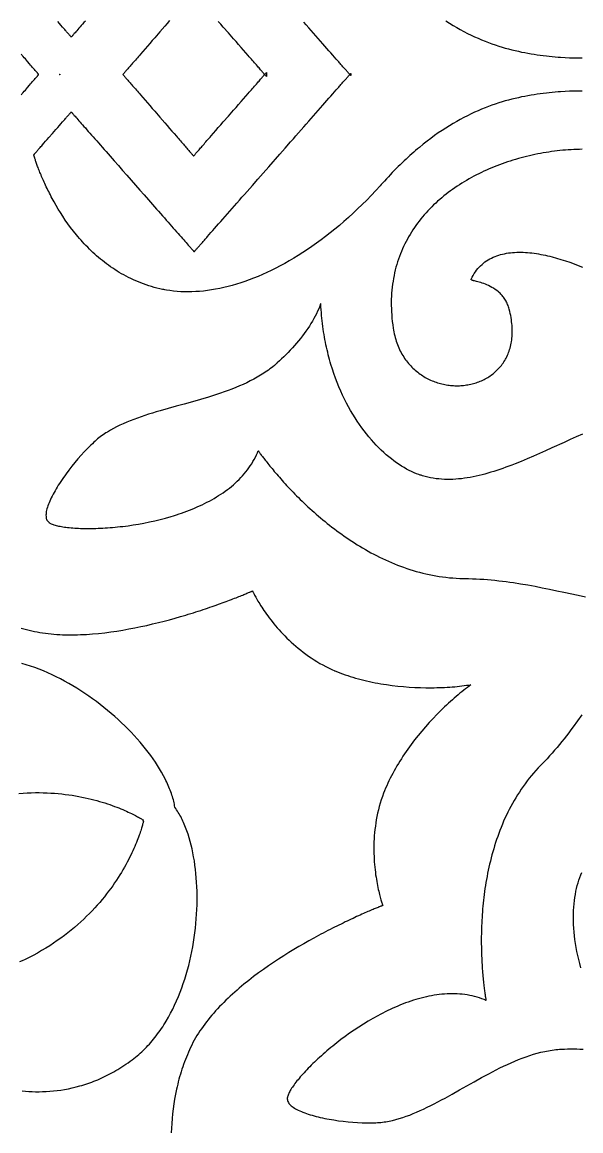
# Model space of a CAD drawing. Extents: x -555 to 555, y -555 to 555.
# Drawn here: x -362.2 to -257, y -199.1 to 9.9 of the extents above; entities that cross this region are included whole.
import ezdxf

# ---------------------------------------------------------------- set-up
doc = ezdxf.new("R2010")
doc.units = 0
doc.layers.add('PLAN_1', color=18, linetype='CONTINUOUS')

msp = doc.modelspace()

# ---------------------------------------------------------------- linework, layer by layer
at = {"layer": 'PLAN_1'}
for points in [[(-256.73, -3.12), (-257.51, -3.12), (-258.31, -3.13), (-259.11, -3.15), (-259.93, -3.19), (-260.77, -3.25), (-260.87, -3.25), (-260.92, -3.26), (-260.99, -3.26), (-261.26, -3.29), (-261.8, -3.33), (-262.36, -3.39), (-262.91, -3.44), (-263.47, -3.5), (-264.04, -3.57), (-264.61, -3.65), (-265.18, -3.73), (-265.76, -3.81), (-266.35, -3.91), (-266.94, -4.01), (-267.53, -4.12), (-268.13, -4.24), (-268.74, -4.37), (-269.34, -4.51), (-269.96, -4.66), (-270.57, -4.82), (-271.2, -4.99), (-271.82, -5.17), (-272.45, -5.37), (-273.09, -5.58), (-273.73, -5.8), (-274.37, -6.03), (-275.02, -6.28), (-275.67, -6.54), (-276.33, -6.82), (-276.99, -7.12), (-277.66, -7.43), (-278.33, -7.76), (-279, -8.1), (-279.68, -8.46), (-280.36, -8.84), (-281.04, -9.24), (-281.73, -9.65), (-282.42, -10.09), (-283.12, -10.55), (-283.82, -11.02), (-284.52, -11.52), (-285.23, -12.04), (-285.94, -12.58), (-286.66, -13.14), (-287.37, -13.73), (-287.73, -14.03), (-288.1, -14.33), (-288.46, -14.65), (-288.82, -14.97), (-289.18, -15.29), (-289.55, -15.62), (-289.91, -15.96), (-290.28, -16.3), (-290.65, -16.65), (-291.02, -17.01), (-291.38, -17.37), (-291.75, -17.74), (-292.12, -18.12), (-292.5, -18.5), (-292.87, -18.89), (-293.24, -19.28), (-293.61, -19.68), (-293.99, -20.09), (-294.36, -20.51), (-294.46, -20.62), (-294.57, -20.73), (-294.78, -20.97), (-295.62, -21.89), (-296.47, -22.79), (-297.32, -23.66), (-298.17, -24.51), (-299.03, -25.35), (-299.88, -26.15), (-300.74, -26.94), (-301.6, -27.7), (-302.46, -28.44), (-303.32, -29.16), (-304.18, -29.86), (-305.05, -30.53), (-305.91, -31.19), (-306.77, -31.82), (-307.63, -32.43), (-308.49, -33.01), (-309.35, -33.58), (-310.2, -34.12), (-311.06, -34.64), (-311.91, -35.15), (-312.76, -35.63), (-313.61, -36.09), (-314.45, -36.52), (-315.29, -36.94), (-316.13, -37.33), (-316.96, -37.71), (-317.79, -38.06), (-318.62, -38.4), (-319.44, -38.71), (-320.25, -39), (-321.06, -39.27), (-321.87, -39.52), (-322.66, -39.75), (-323.45, -39.96), (-324.24, -40.15), (-325.02, -40.32), (-325.79, -40.47), (-326.55, -40.6), (-327.31, -40.72), (-328.06, -40.81), (-328.8, -40.88), (-329.53, -40.93), (-330.25, -40.96), (-330.96, -40.97), (-331.67, -40.96), (-332.36, -40.94), (-333.05, -40.89), (-333.72, -40.83), (-334.39, -40.74), (-335.04, -40.64), (-335.36, -40.58), (-335.52, -40.55), (-335.54, -40.55), (-335.57, -40.54), (-335.63, -40.53), (-335.77, -40.5), (-336.3, -40.38), (-336.83, -40.26), (-337.35, -40.12), (-337.87, -39.97), (-338.38, -39.82), (-338.88, -39.65), (-339.37, -39.48), (-339.86, -39.29), (-340.34, -39.1), (-340.81, -38.9), (-341.28, -38.7), (-341.74, -38.48), (-342.19, -38.26), (-342.63, -38.03), (-343.07, -37.79), (-343.51, -37.55), (-343.93, -37.3), (-344.35, -37.04), (-344.77, -36.78), (-345.17, -36.51), (-345.57, -36.23), (-345.97, -35.95), (-346.36, -35.66), (-346.74, -35.37), (-347.11, -35.08), (-347.48, -34.78), (-347.84, -34.47), (-348.2, -34.16), (-348.55, -33.85), (-348.9, -33.53), (-349.23, -33.21), (-349.57, -32.89), (-349.89, -32.56), (-350.21, -32.23), (-350.53, -31.9), (-350.84, -31.56), (-351.14, -31.22), (-351.44, -30.88), (-351.73, -30.54), (-352.01, -30.2), (-352.57, -29.51), (-353.1, -28.82), (-353.61, -28.12), (-354.1, -27.43), (-354.56, -26.73), (-355.01, -26.04), (-355.43, -25.36), (-355.83, -24.68), (-356.21, -24.01), (-356.58, -23.36), (-356.75, -23.03), (-356.92, -22.71), (-357.08, -22.39), (-357.24, -22.08), (-357.4, -21.77), (-357.55, -21.46), (-357.69, -21.16), (-357.83, -20.87), (-357.97, -20.57), (-358.1, -20.29), (-358.22, -20.01), (-358.34, -19.73), (-358.46, -19.46), (-358.57, -19.2), (-358.68, -18.94), (-358.79, -18.69), (-358.89, -18.44), (-358.98, -18.21), (-359.07, -17.98), (-359.16, -17.75), (-359.24, -17.54), (-359.32, -17.33), (-359.39, -17.13), (-359.46, -16.94), (-359.53, -16.75), (-359.59, -16.58), (-359.65, -16.41), (-359.7, -16.26), (-359.75, -16.11), (-359.79, -15.97), (-359.84, -15.84), (-359.87, -15.72), (-359.91, -15.62), (-359.94, -15.52), (-359.97, -15.43), (-359.99, -15.36), (-360.01, -15.29), (-360.02, -15.24), (-360.04, -15.2), (-360.05, -15.16), (-360.05, -15.15), (-360.05, -15.14), (-360.05, -15.13), (-360.03, -15.12), (-360.01, -15.09), (-359.97, -15.05), (-359.93, -15), (-359.88, -14.94), (-359.82, -14.87), (-359.75, -14.79), (-359.67, -14.71), (-359.59, -14.61), (-359.5, -14.51), (-359.4, -14.39), (-359.3, -14.28), (-359.19, -14.15), (-359.07, -14.02), (-358.95, -13.88), (-358.82, -13.73), (-358.69, -13.58), (-358.55, -13.43), (-358.41, -13.27), (-358.12, -12.93), (-357.82, -12.58), (-357.5, -12.22), (-357.18, -11.85), (-356.52, -11.1), (-355.86, -10.35), (-355.54, -9.98), (-355.22, -9.62), (-354.92, -9.27), (-354.63, -8.93), (-354.49, -8.77), (-354.35, -8.62), (-354.22, -8.47), (-354.09, -8.32), (-353.97, -8.18), (-353.85, -8.05), (-353.74, -7.93), (-353.64, -7.81), (-353.54, -7.7), (-353.45, -7.59), (-353.37, -7.5), (-353.29, -7.41), (-353.22, -7.33), (-353.16, -7.26), (-353.11, -7.2), (-353.07, -7.15), (-353.03, -7.11), (-353.01, -7.08), (-352.99, -7.07), (-352.99, -7.06), (-352.98, -7.06), (-352.98, -7.07), (-352.97, -7.09), (-352.95, -7.1), (-352.93, -7.13), (-352.9, -7.16), (-352.87, -7.19), (-352.84, -7.23), (-352.8, -7.27), (-352.76, -7.32), (-352.71, -7.38), (-352.66, -7.43), (-352.6, -7.5), (-352.55, -7.56), (-352.48, -7.64), (-352.41, -7.71), (-352.27, -7.88), (-352.11, -8.06), (-351.93, -8.26), (-351.74, -8.48), (-351.54, -8.71), (-351.32, -8.96), (-351.09, -9.22), (-350.85, -9.49), (-350.6, -9.78), (-350.33, -10.08), (-350.05, -10.4), (-349.77, -10.72), (-349.47, -11.06), (-349.16, -11.41), (-348.85, -11.77), (-348.52, -12.14), (-348.19, -12.52), (-347.85, -12.91), (-347.5, -13.3), (-347.14, -13.71), (-346.78, -14.12), (-346.41, -14.54), (-346.04, -14.97), (-345.66, -15.4), (-345.27, -15.83), (-344.89, -16.28), (-344.1, -17.17), (-343.3, -18.08), (-342.49, -19), (-340.86, -20.85), (-340.05, -21.77), (-339.25, -22.69), (-338.45, -23.6), (-337.67, -24.49), (-337.28, -24.93), (-336.9, -25.36), (-336.53, -25.79), (-336.15, -26.21), (-335.79, -26.62), (-335.43, -27.03), (-335.08, -27.43), (-334.74, -27.82), (-334.4, -28.2), (-334.07, -28.57), (-333.76, -28.94), (-333.45, -29.29), (-333.14, -29.63), (-332.85, -29.96), (-332.57, -30.28), (-332.3, -30.59), (-332.05, -30.88), (-331.8, -31.16), (-331.57, -31.43), (-331.35, -31.68), (-331.14, -31.91), (-330.94, -32.14), (-330.76, -32.34), (-330.6, -32.53), (-330.45, -32.7), (-330.38, -32.78), (-330.31, -32.86), (-330.25, -32.93), (-330.19, -32.99), (-330.14, -33.05), (-330.09, -33.11), (-330.04, -33.16), (-330, -33.21), (-329.96, -33.25), (-329.93, -33.29), (-329.9, -33.32), (-329.88, -33.35), (-329.86, -33.37), (-329.84, -33.39), (-329.83, -33.4), (-329.83, -33.4), (-329.82, -33.4), (-329.82, -33.4), (-329.8, -33.38), (-329.79, -33.36), (-329.76, -33.33), (-329.73, -33.3), (-329.69, -33.26), (-329.65, -33.21), (-329.61, -33.15), (-329.55, -33.09), (-329.49, -33.03), (-329.43, -32.96), (-329.36, -32.88), (-329.29, -32.79), (-329.21, -32.7), (-329.13, -32.61), (-329.04, -32.51), (-328.94, -32.4), (-328.84, -32.29), (-328.74, -32.17), (-328.63, -32.05), (-328.52, -31.92), (-328.4, -31.78), (-328.28, -31.65), (-328.16, -31.5), (-328.03, -31.35), (-327.89, -31.2), (-327.75, -31.04), (-327.61, -30.88), (-327.46, -30.71), (-327.31, -30.54), (-327, -30.18), (-326.67, -29.81), (-326.33, -29.42), (-325.97, -29.01), (-325.6, -28.59), (-325.22, -28.16), (-324.82, -27.71), (-324.42, -27.24), (-324, -26.77), (-323.57, -26.28), (-323.13, -25.78), (-322.69, -25.27), (-322.23, -24.75), (-321.77, -24.22), (-321.29, -23.69), (-320.82, -23.14), (-320.33, -22.59), (-319.84, -22.03), (-319.34, -21.46), (-318.84, -20.89), (-317.83, -19.74), (-316.8, -18.57), (-315.77, -17.39), (-313.7, -15.03), (-312.67, -13.86), (-311.65, -12.7), (-311.14, -12.12), (-310.64, -11.56), (-310.15, -10.99), (-309.66, -10.44), (-309.18, -9.88), (-308.7, -9.34), (-308.23, -8.81), (-307.77, -8.28), (-307.32, -7.77), (-306.87, -7.26), (-306.44, -6.77), (-306.02, -6.28), (-305.6, -5.81), (-305.2, -5.35), (-304.81, -4.91), (-304.43, -4.48), (-304.06, -4.06), (-303.71, -3.66), (-303.37, -3.27), (-303.05, -2.9), (-302.89, -2.73), (-302.74, -2.55), (-302.59, -2.38), (-302.45, -2.22), (-302.31, -2.06), (-302.17, -1.9), (-302.04, -1.75), (-301.91, -1.61), (-301.79, -1.47), (-301.67, -1.33), (-301.56, -1.2), (-301.45, -1.08), (-301.34, -0.96), (-301.24, -0.85), (-301.15, -0.74), (-301.06, -0.63), (-300.97, -0.54), (-300.89, -0.44), (-300.81, -0.36), (-300.74, -0.28), (-300.68, -0.2), (-300.62, -0.14), (-300.56, -0.07), (-300.52, -0.02), (-300.47, 0.03), (-300.43, 0.08), (-300.4, 0.11), (-300.38, 0.14), (-300.35, 0.17), (-300.34, 0.18), (-300.33, 0.19), (-300.33, 0), (-300.33, -0.19), (-300.34, -0.18), (-300.35, -0.17), (-300.38, -0.14), (-300.4, -0.11), (-300.43, -0.08), (-300.47, -0.03), (-300.52, 0.02), (-300.56, 0.07), (-300.62, 0.14), (-300.68, 0.2), (-300.74, 0.28), (-300.81, 0.36), (-300.89, 0.44), (-300.97, 0.54), (-301.06, 0.63), (-301.15, 0.74), (-301.24, 0.85), (-301.34, 0.96), (-301.45, 1.08), (-301.56, 1.2), (-301.67, 1.33), (-301.79, 1.47), (-301.91, 1.61), (-302.04, 1.75), (-302.17, 1.9), (-302.31, 2.06), (-302.45, 2.22), (-302.59, 2.38), (-302.74, 2.55), (-302.89, 2.73), (-303.05, 2.9), (-303.37, 3.27), (-303.71, 3.66), (-304.06, 4.06), (-304.43, 4.48), (-304.81, 4.91), (-305.2, 5.35), (-305.6, 5.81), (-306.02, 6.28), (-306.44, 6.77), (-306.87, 7.26), (-307.32, 7.77), (-307.77, 8.28), (-308.23, 8.81), (-308.7, 9.34), (-309.18, 9.88)], [(-350.33, 10.08), (-350.6, 9.78), (-350.85, 9.49), (-351.09, 9.22), (-351.32, 8.96), (-351.54, 8.71), (-351.74, 8.48), (-351.93, 8.26), (-352.11, 8.06), (-352.27, 7.88), (-352.41, 7.71), (-352.48, 7.64), (-352.55, 7.56), (-352.6, 7.5), (-352.66, 7.43), (-352.71, 7.38), (-352.76, 7.32), (-352.8, 7.27), (-352.84, 7.23), (-352.87, 7.19), (-352.9, 7.16), (-352.93, 7.13), (-352.95, 7.1), (-352.97, 7.09), (-352.98, 7.07), (-352.98, 7.06), (-352.99, 7.06), (-352.99, 7.07), (-353.01, 7.08), (-353.03, 7.11), (-353.07, 7.15), (-353.11, 7.2), (-353.16, 7.26), (-353.22, 7.33), (-353.29, 7.41), (-353.37, 7.5), (-353.45, 7.59), (-353.54, 7.7), (-353.64, 7.81), (-353.74, 7.93), (-353.85, 8.05), (-353.97, 8.18), (-354.09, 8.32), (-354.22, 8.47), (-354.35, 8.62), (-354.49, 8.77), (-354.63, 8.93), (-354.92, 9.27), (-355.22, 9.62), (-355.54, 9.98)], [(-334.46, 10.15), (-334.91, 9.63), (-335.37, 9.1), (-336.3, 8.02), (-337.24, 6.94), (-337.71, 6.4), (-338.17, 5.87), (-338.62, 5.35), (-339.06, 4.84), (-339.5, 4.34), (-339.92, 3.85), (-340.12, 3.61), (-340.33, 3.38), (-340.52, 3.16), (-340.71, 2.93), (-340.9, 2.72), (-341.08, 2.51), (-341.26, 2.3), (-341.43, 2.11), (-341.6, 1.92), (-341.76, 1.73), (-341.91, 1.56), (-342.05, 1.39), (-342.19, 1.23), (-342.33, 1.07), (-342.45, 0.93), (-342.57, 0.79), (-342.68, 0.67), (-342.78, 0.55), (-342.87, 0.44), (-342.96, 0.35), (-343.03, 0.26), (-343.1, 0.18), (-343.15, 0.12), (-343.2, 0.06), (-343.24, 0.02), (-343.26, -0.01), (-343.28, -0.03), (-343.29, 0), (-343.28, 0.03), (-343.26, 0.01), (-343.24, -0.02), (-343.2, -0.06), (-343.15, -0.12), (-343.1, -0.18), (-343.03, -0.26), (-342.96, -0.35), (-342.87, -0.44), (-342.78, -0.55), (-342.68, -0.67), (-342.57, -0.79), (-342.45, -0.93), (-342.33, -1.07), (-342.19, -1.23), (-342.05, -1.39), (-341.91, -1.56), (-341.76, -1.73), (-341.6, -1.92), (-341.43, -2.11), (-341.26, -2.3), (-341.08, -2.51), (-340.9, -2.72), (-340.71, -2.93), (-340.52, -3.16), (-340.33, -3.38), (-340.12, -3.61), (-339.92, -3.85), (-339.5, -4.34), (-339.06, -4.84), (-338.62, -5.35), (-338.17, -5.87), (-337.71, -6.4), (-337.24, -6.94), (-336.3, -8.02), (-335.37, -9.1), (-334.91, -9.63), (-334.46, -10.15), (-334.02, -10.66), (-333.59, -11.15), (-333.17, -11.63), (-332.97, -11.87), (-332.77, -12.09), (-332.58, -12.32), (-332.39, -12.53), (-332.21, -12.75), (-332.03, -12.95), (-331.86, -13.15), (-331.69, -13.35), (-331.53, -13.53), (-331.37, -13.71), (-331.22, -13.88), (-331.08, -14.05), (-330.95, -14.2), (-330.82, -14.35), (-330.7, -14.49), (-330.59, -14.62), (-330.48, -14.74), (-330.39, -14.85), (-330.3, -14.95), (-330.22, -15.04), (-330.15, -15.12), (-330.09, -15.18), (-330.04, -15.24), (-330, -15.29), (-329.97, -15.32), (-329.95, -15.35), (-329.94, -15.36), (-329.94, -15.36), (-329.93, -15.35), (-329.91, -15.32), (-329.88, -15.29), (-329.84, -15.24), (-329.79, -15.18), (-329.73, -15.11), (-329.66, -15.03), (-329.58, -14.94), (-329.49, -14.83), (-329.39, -14.72), (-329.28, -14.6), (-329.16, -14.47), (-329.04, -14.32), (-328.91, -14.17), (-328.77, -14.01), (-328.62, -13.85), (-328.47, -13.67), (-328.31, -13.49), (-328.14, -13.3), (-327.97, -13.1), (-327.79, -12.9), (-327.61, -12.69), (-327.42, -12.47), (-327.22, -12.25), (-327.02, -12.02), (-326.82, -11.78), (-326.61, -11.54), (-326.18, -11.05), (-325.74, -10.55), (-325.28, -10.02), (-324.82, -9.49), (-324.35, -8.95), (-323.38, -7.85), (-322.42, -6.74), (-321.94, -6.19), (-321.46, -5.65), (-320.99, -5.11), (-320.53, -4.59), (-320.09, -4.08), (-319.65, -3.58), (-319.44, -3.34), (-319.23, -3.1), (-319.03, -2.87), (-318.83, -2.64), (-318.64, -2.42), (-318.45, -2.21), (-318.27, -2), (-318.09, -1.8), (-317.92, -1.6), (-317.76, -1.41), (-317.6, -1.23), (-317.45, -1.06), (-317.31, -0.89), (-317.17, -0.74), (-317.04, -0.59), (-316.92, -0.45), (-316.81, -0.32), (-316.7, -0.2), (-316.61, -0.09), (-316.52, 0.01), (-316.44, 0.09), (-316.37, 0.17), (-316.32, 0.24), (-316.27, 0.29), (-316.23, 0.34), (-316.2, 0.37), (-316.19, 0.39), (-316.18, 0), (-316.19, -0.39), (-316.2, -0.37), (-316.23, -0.34), (-316.27, -0.29), (-316.32, -0.24), (-316.37, -0.17), (-316.44, -0.09), (-316.52, -0.01), (-316.61, 0.09), (-316.7, 0.2), (-316.81, 0.32), (-316.92, 0.45), (-317.04, 0.59), (-317.17, 0.74), (-317.31, 0.89), (-317.45, 1.06), (-317.6, 1.23), (-317.76, 1.41), (-317.92, 1.6), (-318.09, 1.8), (-318.27, 2), (-318.45, 2.21), (-318.64, 2.42), (-318.83, 2.64), (-319.03, 2.87), (-319.23, 3.1), (-319.44, 3.34), (-319.65, 3.58), (-320.09, 4.08), (-320.53, 4.59), (-320.99, 5.11), (-321.46, 5.65), (-321.94, 6.19), (-322.42, 6.74), (-323.38, 7.85), (-324.35, 8.95), (-324.82, 9.49), (-325.28, 10.02)], [(-282.42, 10.09), (-281.73, 9.65), (-281.04, 9.24), (-280.36, 8.84), (-279.68, 8.46), (-279, 8.1), (-278.33, 7.76), (-277.66, 7.43), (-276.99, 7.12), (-276.33, 6.82), (-275.67, 6.54), (-275.02, 6.28), (-274.37, 6.03), (-273.73, 5.8), (-273.09, 5.58), (-272.45, 5.37), (-271.82, 5.17), (-271.2, 4.99), (-270.57, 4.82), (-269.96, 4.66), (-269.34, 4.51), (-268.74, 4.37), (-268.13, 4.24), (-267.53, 4.12), (-266.94, 4.01), (-266.35, 3.91), (-265.76, 3.81), (-265.18, 3.73), (-264.61, 3.65), (-264.04, 3.57), (-263.47, 3.5), (-262.91, 3.44), (-262.36, 3.39), (-261.8, 3.33), (-261.26, 3.29), (-260.99, 3.26), (-260.92, 3.26), (-260.87, 3.25), (-260.77, 3.25), (-259.93, 3.19), (-259.11, 3.15), (-258.31, 3.13), (-257.51, 3.12), (-256.73, 3.12)], [(-362.38, -3.81), (-362.21, -3.6), (-362.02, -3.39), (-361.83, -3.16), (-361.63, -2.93), (-361.23, -2.47), (-360.83, -2), (-360.64, -1.77), (-360.45, -1.55), (-360.26, -1.33), (-360.08, -1.13), (-359.92, -0.93), (-359.76, -0.75), (-359.61, -0.58), (-359.48, -0.43), (-359.42, -0.36), (-359.37, -0.3), (-359.32, -0.24), (-359.27, -0.18), (-359.23, -0.13), (-359.19, -0.09), (-359.16, -0.05), (-359.14, -0.02), (-359.12, 0), (-359.1, 0.02), (-359.09, 0.03), (-359.09, 0), (-359.09, -0.03), (-359.1, -0.02), (-359.12, 0), (-359.14, 0.02), (-359.16, 0.05), (-359.19, 0.09), (-359.23, 0.13), (-359.27, 0.18), (-359.32, 0.24), (-359.37, 0.3), (-359.42, 0.36), (-359.48, 0.43), (-359.61, 0.58), (-359.76, 0.75), (-359.92, 0.93), (-360.08, 1.13), (-360.26, 1.33), (-360.45, 1.55), (-360.64, 1.77), (-360.83, 2), (-361.23, 2.47), (-361.63, 2.93), (-361.83, 3.16), (-362.02, 3.39), (-362.21, 3.6), (-362.38, 3.81)], [(-256.73, -14.1), (-257.25, -14.11), (-257.77, -14.12), (-258.29, -14.15), (-258.81, -14.17), (-259.33, -14.21), (-259.85, -14.25), (-260.38, -14.29), (-260.9, -14.34), (-261.42, -14.4), (-261.95, -14.47), (-262.47, -14.54), (-263, -14.61), (-263.52, -14.7), (-264.05, -14.78), (-264.57, -14.88), (-265.1, -14.98), (-265.62, -15.08), (-266.14, -15.2), (-266.66, -15.31), (-267.18, -15.44), (-267.7, -15.57), (-268.22, -15.7), (-268.73, -15.85), (-269.25, -16), (-269.76, -16.15), (-270.27, -16.31), (-270.78, -16.48), (-271.28, -16.65), (-271.78, -16.83), (-272.28, -17.01), (-272.78, -17.2), (-273.28, -17.4), (-273.77, -17.6), (-274.26, -17.81), (-274.74, -18.02), (-275.23, -18.24), (-275.7, -18.47), (-276.18, -18.7), (-276.65, -18.94), (-277.12, -19.18), (-277.58, -19.43), (-278.04, -19.69), (-278.5, -19.95), (-278.95, -20.22), (-279.39, -20.49), (-279.83, -20.77), (-280.27, -21.06), (-280.7, -21.35), (-281.12, -21.65), (-281.54, -21.95), (-281.96, -22.26), (-282.37, -22.58), (-282.77, -22.9), (-283.17, -23.23), (-283.56, -23.56), (-283.95, -23.9), (-284.32, -24.24), (-284.7, -24.59), (-285.06, -24.95), (-285.42, -25.32), (-285.77, -25.68), (-286.12, -26.06), (-286.46, -26.44), (-286.79, -26.83), (-287.11, -27.22), (-287.43, -27.62), (-287.73, -28.03), (-288.03, -28.44), (-288.33, -28.85), (-288.61, -29.28), (-288.89, -29.7), (-289.15, -30.14), (-289.41, -30.58), (-289.66, -31.03), (-289.9, -31.48), (-290.13, -31.94), (-290.36, -32.4), (-290.57, -32.87), (-290.78, -33.35), (-290.97, -33.83), (-291.16, -34.32), (-291.33, -34.81), (-291.5, -35.31), (-291.65, -35.81), (-291.8, -36.33), (-291.93, -36.84), (-292.06, -37.37), (-292.17, -37.9), (-292.27, -38.43), (-292.36, -38.97), (-292.44, -39.52), (-292.51, -40.07), (-292.57, -40.63), (-292.62, -41.2), (-292.65, -41.77), (-292.68, -42.34), (-292.69, -42.92), (-292.69, -43.51), (-292.67, -44.11), (-292.65, -44.71), (-292.61, -45.31), (-292.56, -45.92), (-292.5, -46.54), (-292.42, -47.17), (-292.33, -47.79), (-292.27, -48.17), (-292.2, -48.53), (-292.13, -48.9), (-292.04, -49.25), (-291.95, -49.6), (-291.85, -49.94), (-291.75, -50.27), (-291.64, -50.6), (-291.52, -50.92), (-291.39, -51.23), (-291.26, -51.54), (-291.12, -51.84), (-290.98, -52.13), (-290.83, -52.42), (-290.67, -52.7), (-290.51, -52.97), (-290.34, -53.24), (-290.17, -53.5), (-289.99, -53.75), (-289.8, -54), (-289.62, -54.24), (-289.42, -54.48), (-289.22, -54.71), (-289.02, -54.93), (-288.81, -55.14), (-288.6, -55.35), (-288.39, -55.55), (-288.17, -55.75), (-287.94, -55.94), (-287.71, -56.12), (-287.48, -56.3), (-287.25, -56.47), (-287.01, -56.63), (-286.77, -56.79), (-286.53, -56.94), (-286.28, -57.08), (-286.03, -57.22), (-285.78, -57.35), (-285.52, -57.48), (-285.27, -57.59), (-285.01, -57.71), (-284.75, -57.81), (-284.48, -57.91), (-284.22, -58.01), (-283.95, -58.09), (-283.68, -58.17), (-283.42, -58.25), (-283.15, -58.32), (-282.87, -58.38), (-282.6, -58.43), (-282.33, -58.48), (-282.06, -58.53), (-281.78, -58.56), (-281.51, -58.59), (-281.23, -58.62), (-280.96, -58.64), (-280.68, -58.65), (-280.41, -58.65), (-280.14, -58.65), (-279.86, -58.65), (-279.59, -58.63), (-279.32, -58.62), (-279.05, -58.59), (-278.78, -58.56), (-278.51, -58.52), (-278.25, -58.48), (-277.98, -58.43), (-277.72, -58.37), (-277.46, -58.31), (-277.2, -58.24), (-276.94, -58.17), (-276.68, -58.09), (-276.43, -58.01), (-276.18, -57.91), (-275.93, -57.82), (-275.69, -57.71), (-275.45, -57.6), (-275.21, -57.49), (-274.98, -57.36), (-274.74, -57.24), (-274.52, -57.1), (-274.29, -56.96), (-274.07, -56.82), (-273.85, -56.67), (-273.64, -56.51), (-273.43, -56.34), (-273.23, -56.17), (-273.03, -56), (-272.84, -55.82), (-272.65, -55.63), (-272.46, -55.44), (-272.28, -55.24), (-272.11, -55.03), (-271.94, -54.82), (-271.78, -54.61), (-271.62, -54.38), (-271.47, -54.16), (-271.32, -53.92), (-271.18, -53.68), (-271.05, -53.44), (-270.92, -53.19), (-270.8, -52.93), (-270.69, -52.67), (-270.58, -52.4), (-270.49, -52.12), (-270.39, -51.84), (-270.31, -51.56), (-270.23, -51.27), (-270.16, -50.97), (-270.1, -50.67), (-270.04, -50.36), (-270, -50.04), (-269.96, -49.72), (-269.93, -49.4), (-269.91, -49.07), (-269.9, -48.73), (-269.89, -48.39), (-269.9, -48.04), (-269.91, -47.69), (-269.93, -47.33), (-269.96, -46.96), (-270.01, -46.59), (-270.06, -46.21), (-270.12, -45.83), (-270.19, -45.45), (-270.27, -45.05), (-270.36, -44.66), (-270.46, -44.25), (-270.53, -44.01), (-270.6, -43.78), (-270.68, -43.55), (-270.77, -43.33), (-270.86, -43.12), (-270.96, -42.92), (-271.06, -42.72), (-271.17, -42.53), (-271.29, -42.35), (-271.4, -42.17), (-271.53, -42), (-271.65, -41.83), (-271.78, -41.68), (-271.92, -41.52), (-272.05, -41.38), (-272.19, -41.24), (-272.34, -41.1), (-272.48, -40.97), (-272.78, -40.73), (-273.09, -40.51), (-273.4, -40.3), (-273.71, -40.12), (-274.03, -39.95), (-274.34, -39.79), (-274.66, -39.66), (-274.96, -39.53), (-275.26, -39.42), (-275.56, -39.32), (-275.84, -39.23), (-276.11, -39.15), (-276.36, -39.08), (-276.6, -39.02), (-276.82, -38.96), (-277.01, -38.91), (-277.11, -38.89), (-277.19, -38.86), (-277.27, -38.84), (-277.34, -38.82), (-277.4, -38.8), (-277.46, -38.77), (-277.51, -38.75), (-277.56, -38.73), (-277.59, -38.71), (-277.62, -38.69), (-277.64, -38.67), (-277.65, -38.65), (-277.66, -38.63), (-277.65, -38.6), (-277.46, -38.23), (-277.27, -37.87), (-277.06, -37.53), (-276.84, -37.2), (-276.61, -36.89), (-276.37, -36.59), (-276.12, -36.31), (-275.86, -36.05), (-275.59, -35.8), (-275.31, -35.56), (-275.03, -35.34), (-274.73, -35.13), (-274.42, -34.94), (-274.11, -34.76), (-273.79, -34.59), (-273.46, -34.44), (-273.13, -34.3), (-272.79, -34.17), (-272.44, -34.05), (-272.08, -33.95), (-271.72, -33.85), (-271.35, -33.77), (-270.98, -33.7), (-270.6, -33.64), (-270.22, -33.6), (-269.83, -33.56), (-269.44, -33.53), (-269.04, -33.51), (-268.64, -33.5), (-268.24, -33.5), (-267.83, -33.51), (-267.42, -33.53), (-267.01, -33.56), (-266.6, -33.6), (-266.18, -33.64), (-265.76, -33.69), (-265.34, -33.75), (-264.92, -33.82), (-264.5, -33.9), (-264.08, -33.98), (-263.65, -34.07), (-263.23, -34.16), (-262.81, -34.26), (-262.39, -34.37), (-261.54, -34.6), (-260.71, -34.85), (-259.88, -35.12), (-259.06, -35.4), (-258.25, -35.7), (-257.46, -36.01), (-256.68, -36.33)], [(-256.68, -67.8), (-257.83, -68.3), (-258.99, -68.82), (-260.14, -69.34), (-262.46, -70.39), (-263.61, -70.92), (-264.77, -71.43), (-265.92, -71.94), (-267.07, -72.44), (-268.22, -72.92), (-269.37, -73.38), (-269.94, -73.61), (-270.51, -73.82), (-271.08, -74.03), (-271.65, -74.24), (-272.22, -74.44), (-272.78, -74.63), (-273.35, -74.81), (-273.91, -74.98), (-274.47, -75.15), (-275.03, -75.3), (-275.59, -75.45), (-276.15, -75.59), (-276.7, -75.71), (-277.26, -75.83), (-277.81, -75.93), (-278.36, -76.03), (-278.9, -76.11), (-279.45, -76.18), (-279.99, -76.23), (-280.53, -76.28), (-281.07, -76.31), (-281.61, -76.32), (-282.14, -76.32), (-282.67, -76.31), (-283.2, -76.28), (-283.73, -76.24), (-284.25, -76.18), (-284.77, -76.1), (-285.29, -76.01), (-285.8, -75.9), (-286.31, -75.78), (-286.82, -75.63), (-287.07, -75.55), (-287.2, -75.51), (-287.23, -75.5), (-287.24, -75.5), (-287.27, -75.49), (-287.49, -75.41), (-287.95, -75.24), (-288.4, -75.05), (-288.86, -74.84), (-289.33, -74.61), (-289.8, -74.36), (-290.27, -74.09), (-290.75, -73.8), (-291.22, -73.49), (-291.7, -73.17), (-292.18, -72.82), (-292.66, -72.45), (-293.14, -72.07), (-293.62, -71.67), (-294.09, -71.24), (-294.57, -70.8), (-295.04, -70.34), (-295.51, -69.86), (-295.98, -69.36), (-296.44, -68.84), (-296.9, -68.31), (-297.35, -67.75), (-297.8, -67.18), (-298.24, -66.59), (-298.67, -65.98), (-299.1, -65.35), (-299.52, -64.7), (-299.94, -64.04), (-300.34, -63.35), (-300.73, -62.65), (-301.12, -61.93), (-301.49, -61.19), (-301.85, -60.43), (-302.21, -59.66), (-302.55, -58.87), (-302.87, -58.06), (-303.19, -57.23), (-303.49, -56.38), (-303.78, -55.52), (-304.05, -54.64), (-304.18, -54.19), (-304.31, -53.74), (-304.43, -53.29), (-304.55, -52.82), (-304.66, -52.36), (-304.78, -51.89), (-304.88, -51.42), (-304.99, -50.94), (-305.08, -50.46), (-305.18, -49.97), (-305.27, -49.48), (-305.35, -48.99), (-305.43, -48.49), (-305.51, -47.98), (-305.58, -47.48), (-305.64, -46.96), (-305.71, -46.45), (-305.76, -45.93), (-305.81, -45.4), (-305.86, -44.87), (-305.9, -44.34), (-305.94, -43.8), (-305.97, -43.26), (-305.97, -43.19), (-305.97, -43.16), (-305.98, -43.15), (-305.98, -43.15), (-305.98, -43.15), (-305.99, -43.18), (-306.01, -43.24), (-306.17, -43.69), (-306.35, -44.15), (-306.56, -44.61), (-306.78, -45.08), (-307.01, -45.54), (-307.27, -46.01), (-307.54, -46.48), (-307.82, -46.95), (-308.12, -47.41), (-308.43, -47.88), (-308.76, -48.35), (-309.09, -48.81), (-309.44, -49.27), (-309.8, -49.73), (-310.17, -50.18), (-310.54, -50.63), (-310.93, -51.08), (-311.32, -51.52), (-311.71, -51.95), (-312.12, -52.37), (-312.52, -52.79), (-312.93, -53.2), (-313.35, -53.6), (-313.76, -53.99), (-314.18, -54.37), (-314.29, -54.46), (-314.34, -54.51), (-314.35, -54.52), (-314.36, -54.53), (-314.39, -54.55), (-314.46, -54.61), (-314.72, -54.84), (-315, -55.07), (-315.27, -55.29), (-315.55, -55.5), (-315.84, -55.71), (-316.13, -55.92), (-316.43, -56.12), (-316.72, -56.32), (-317.33, -56.7), (-317.96, -57.07), (-318.6, -57.43), (-319.25, -57.77), (-319.92, -58.09), (-320.6, -58.41), (-321.29, -58.71), (-321.99, -59), (-322.71, -59.29), (-323.43, -59.56), (-324.15, -59.82), (-324.89, -60.07), (-325.63, -60.32), (-326.38, -60.56), (-327.13, -60.8), (-328.65, -61.25), (-330.17, -61.68), (-331.7, -62.11), (-333.22, -62.53), (-334.73, -62.96), (-336.22, -63.38), (-336.96, -63.6), (-337.69, -63.83), (-338.41, -64.05), (-339.13, -64.29), (-339.83, -64.53), (-340.53, -64.77), (-341.21, -65.02), (-341.88, -65.28), (-342.54, -65.55), (-343.19, -65.83), (-343.82, -66.12), (-344.43, -66.42), (-345.03, -66.74), (-345.62, -67.06), (-346.18, -67.4), (-346.46, -67.57), (-346.73, -67.75), (-347, -67.93), (-347.26, -68.11), (-347.51, -68.3), (-347.76, -68.5), (-348.01, -68.69), (-348.25, -68.89), (-348.48, -69.1), (-348.71, -69.31), (-349.01, -69.59), (-349.32, -69.88), (-349.62, -70.18), (-349.92, -70.49), (-350.22, -70.8), (-350.53, -71.12), (-351.13, -71.78), (-351.72, -72.46), (-352.3, -73.15), (-352.87, -73.85), (-353.43, -74.56), (-353.96, -75.28), (-354.22, -75.64), (-354.47, -75.99), (-354.72, -76.35), (-354.96, -76.71), (-355.19, -77.06), (-355.42, -77.41), (-355.63, -77.76), (-355.84, -78.11), (-356.04, -78.45), (-356.23, -78.79), (-356.42, -79.12), (-356.59, -79.45), (-356.75, -79.78), (-356.9, -80.1), (-357.04, -80.41), (-357.17, -80.71), (-357.29, -81.01), (-357.39, -81.3), (-357.48, -81.58), (-357.56, -81.85), (-357.63, -82.12), (-357.68, -82.37), (-357.72, -82.61), (-357.74, -82.85), (-357.75, -83.07), (-357.74, -83.28), (-357.72, -83.48), (-357.68, -83.67), (-357.63, -83.84), (-357.56, -84), (-357.47, -84.14), (-357.36, -84.28), (-357.3, -84.34), (-357.24, -84.39), (-357.2, -84.42), (-357.15, -84.46), (-357.03, -84.54), (-356.9, -84.61), (-356.76, -84.68), (-356.6, -84.75), (-356.42, -84.82), (-356.24, -84.88), (-356.03, -84.94), (-355.82, -85), (-355.59, -85.06), (-355.36, -85.11), (-355.1, -85.16), (-354.84, -85.21), (-354.57, -85.26), (-354.28, -85.3), (-353.98, -85.34), (-353.67, -85.38), (-353.35, -85.41), (-353.03, -85.45), (-352.69, -85.47), (-352.34, -85.5), (-351.98, -85.52), (-351.61, -85.54), (-351.24, -85.55), (-350.85, -85.56), (-350.46, -85.57), (-350.06, -85.58), (-349.65, -85.58), (-349.23, -85.57), (-348.81, -85.57), (-348.38, -85.55), (-347.94, -85.54), (-347.5, -85.52), (-347.05, -85.5), (-346.6, -85.47), (-346.13, -85.44), (-345.67, -85.41), (-345.2, -85.37), (-344.72, -85.32), (-344.25, -85.28), (-343.76, -85.22), (-343.28, -85.17), (-342.29, -85.04), (-341.3, -84.89), (-340.29, -84.73), (-339.28, -84.55), (-338.26, -84.34), (-337.24, -84.12), (-336.22, -83.87), (-335.2, -83.6), (-334.19, -83.31), (-333.69, -83.16), (-333.18, -83), (-332.68, -82.83), (-332.19, -82.66), (-331.69, -82.49), (-331.2, -82.3), (-330.71, -82.12), (-330.22, -81.92), (-329.74, -81.72), (-329.27, -81.51), (-328.79, -81.3), (-328.33, -81.08), (-327.86, -80.86), (-327.41, -80.62), (-326.95, -80.39), (-326.51, -80.14), (-326.07, -79.89), (-325.63, -79.63), (-325.21, -79.37), (-324.79, -79.09), (-324.37, -78.82), (-323.97, -78.53), (-323.57, -78.24), (-323.18, -77.94), (-322.8, -77.63), (-322.43, -77.32), (-322.07, -77), (-321.71, -76.67), (-321.37, -76.33), (-321.04, -75.99), (-320.71, -75.64), (-320.4, -75.28), (-320.09, -74.92), (-319.8, -74.54), (-319.52, -74.16), (-319.25, -73.77), (-318.99, -73.38), (-318.75, -72.97), (-318.52, -72.56), (-318.3, -72.14), (-318.09, -71.71), (-317.89, -71.28), (-317.8, -71.06), (-317.76, -70.95), (-317.75, -70.93), (-317.75, -70.92), (-317.75, -70.92), (-317.75, -70.92), (-317.75, -70.92), (-317.74, -70.93), (-317.73, -70.96), (-317.7, -70.99), (-317.67, -71.04), (-317.62, -71.1), (-317.57, -71.17), (-317.51, -71.26), (-317.44, -71.36), (-317.36, -71.47), (-317.28, -71.59), (-317.18, -71.72), (-317.07, -71.86), (-316.96, -72.01), (-316.84, -72.17), (-316.71, -72.34), (-316.57, -72.52), (-316.42, -72.71), (-316.27, -72.91), (-316.1, -73.12), (-315.93, -73.34), (-315.75, -73.57), (-315.56, -73.8), (-315.37, -74.04), (-315.16, -74.29), (-314.95, -74.54), (-314.73, -74.81), (-314.5, -75.08), (-314.27, -75.35), (-314.02, -75.64), (-313.77, -75.92), (-313.51, -76.22), (-313.25, -76.52), (-312.98, -76.82), (-312.69, -77.13), (-312.41, -77.44), (-312.11, -77.76), (-311.81, -78.08), (-311.5, -78.41), (-311.18, -78.74), (-310.85, -79.07), (-310.52, -79.41), (-310.18, -79.74), (-309.84, -80.08), (-309.49, -80.43), (-309.13, -80.77), (-308.76, -81.12), (-308.39, -81.47), (-308.01, -81.81), (-307.62, -82.16), (-307.23, -82.51), (-306.83, -82.87), (-306.42, -83.22), (-306.01, -83.57), (-305.59, -83.92), (-305.17, -84.27), (-304.74, -84.61), (-304.3, -84.96), (-303.86, -85.31), (-303.41, -85.65), (-302.95, -85.99), (-302.49, -86.33), (-302.02, -86.67), (-301.55, -87), (-301.07, -87.33), (-300.59, -87.66), (-300.1, -87.98), (-299.6, -88.3), (-299.1, -88.62), (-298.59, -88.93), (-298.08, -89.24), (-297.56, -89.54), (-297.04, -89.84), (-296.51, -90.13), (-295.98, -90.41), (-295.44, -90.69), (-294.89, -90.97), (-294.34, -91.23), (-293.79, -91.49), (-293.23, -91.74), (-292.67, -91.99), (-292.1, -92.23), (-291.52, -92.46), (-290.94, -92.68), (-290.36, -92.89), (-289.77, -93.09), (-289.18, -93.29), (-288.58, -93.48), (-287.98, -93.65), (-287.38, -93.82), (-286.77, -93.98), (-286.15, -94.12), (-285.53, -94.26), (-284.91, -94.39), (-284.28, -94.5), (-283.65, -94.6), (-283.02, -94.69), (-282.38, -94.77), (-281.73, -94.84), (-281.09, -94.9), (-280.44, -94.94), (-279.78, -94.97), (-279.12, -94.98), (-279.04, -94.99), (-279, -94.99), (-278.99, -94.99), (-278.99, -94.99), (-278.98, -94.99), (-278.94, -94.99), (-278.85, -94.99), (-278.12, -95), (-277.4, -95.03), (-276.68, -95.06), (-275.97, -95.1), (-275.26, -95.14), (-274.55, -95.2), (-273.85, -95.26), (-273.15, -95.33), (-272.45, -95.41), (-271.75, -95.49), (-271.06, -95.58), (-270.37, -95.67), (-269.68, -95.77), (-268.31, -95.99), (-266.94, -96.22), (-265.58, -96.47), (-264.23, -96.73), (-262.87, -97.01), (-261.52, -97.29), (-260.17, -97.58), (-257.46, -98.16), (-256.1, -98.45)], [(-362.42, -104.35), (-361.93, -104.49), (-361.44, -104.63), (-360.94, -104.76), (-360.44, -104.87), (-359.93, -104.98), (-359.42, -105.08), (-358.9, -105.17), (-358.38, -105.25), (-357.85, -105.32), (-357.32, -105.39), (-356.79, -105.44), (-356.25, -105.49), (-355.7, -105.53), (-355.16, -105.56), (-354.61, -105.59), (-354.05, -105.6), (-353.5, -105.61), (-352.94, -105.61), (-352.38, -105.61), (-351.82, -105.6), (-351.25, -105.58), (-350.68, -105.55), (-350.11, -105.52), (-349.54, -105.48), (-348.97, -105.44), (-347.83, -105.34), (-346.68, -105.21), (-345.54, -105.06), (-344.39, -104.9), (-343.25, -104.71), (-342.12, -104.51), (-340.99, -104.3), (-339.87, -104.07), (-338.76, -103.83), (-337.66, -103.57), (-336.57, -103.31), (-335.5, -103.04), (-334.45, -102.76), (-333.42, -102.47), (-332.41, -102.18), (-331.91, -102.04), (-331.42, -101.89), (-330.93, -101.74), (-330.45, -101.6), (-329.98, -101.45), (-329.51, -101.3), (-329.05, -101.15), (-328.6, -101.01), (-328.16, -100.86), (-327.72, -100.71), (-327.29, -100.57), (-326.87, -100.43), (-326.46, -100.28), (-326.05, -100.14), (-325.65, -100), (-325.27, -99.86), (-324.89, -99.73), (-324.52, -99.59), (-324.16, -99.46), (-323.81, -99.33), (-323.47, -99.21), (-323.14, -99.08), (-322.82, -98.96), (-322.51, -98.84), (-322.22, -98.73), (-321.93, -98.62), (-321.65, -98.51), (-321.39, -98.4), (-321.14, -98.3), (-320.9, -98.21), (-320.67, -98.11), (-320.45, -98.03), (-320.25, -97.94), (-320.06, -97.86), (-319.88, -97.79), (-319.72, -97.72), (-319.57, -97.66), (-319.43, -97.6), (-319.31, -97.55), (-319.2, -97.5), (-319.1, -97.46), (-319.02, -97.42), (-318.96, -97.4), (-318.9, -97.37), (-318.87, -97.36), (-318.85, -97.35), (-318.84, -97.35), (-318.84, -97.35), (-318.84, -97.36), (-318.83, -97.38), (-318.82, -97.4), (-318.81, -97.42), (-318.79, -97.46), (-318.77, -97.49), (-318.75, -97.54), (-318.73, -97.59), (-318.67, -97.7), (-318.6, -97.83), (-318.52, -97.98), (-318.43, -98.15), (-318.33, -98.34), (-318.22, -98.54), (-318.09, -98.76), (-317.96, -99), (-317.81, -99.25), (-317.65, -99.51), (-317.48, -99.79), (-317.3, -100.08), (-317.1, -100.38), (-316.89, -100.69), (-316.68, -101.02), (-316.45, -101.35), (-316.2, -101.69), (-315.95, -102.04), (-315.68, -102.4), (-315.41, -102.76), (-315.12, -103.13), (-314.81, -103.51), (-314.5, -103.89), (-314.17, -104.27), (-313.83, -104.65), (-313.48, -105.04), (-313.12, -105.43), (-312.74, -105.83), (-312.35, -106.22), (-311.95, -106.61), (-311.54, -107), (-311.11, -107.38), (-310.67, -107.77), (-310.22, -108.15), (-309.75, -108.53), (-309.28, -108.9), (-308.79, -109.27), (-308.28, -109.63), (-307.77, -109.98), (-307.24, -110.32), (-306.69, -110.66), (-306.14, -110.99), (-305.57, -111.3), (-304.99, -111.61), (-304.39, -111.91), (-303.78, -112.19), (-303.47, -112.33), (-303.43, -112.34), (-303.42, -112.35), (-303.41, -112.36), (-303.38, -112.37), (-303.32, -112.39), (-302.85, -112.59), (-302.37, -112.78), (-301.89, -112.96), (-301.4, -113.14), (-300.9, -113.3), (-300.41, -113.47), (-299.9, -113.62), (-299.4, -113.77), (-298.88, -113.91), (-298.37, -114.05), (-297.85, -114.18), (-297.33, -114.3), (-296.8, -114.42), (-296.28, -114.53), (-295.75, -114.64), (-295.21, -114.74), (-294.68, -114.83), (-294.15, -114.92), (-293.61, -115), (-292.54, -115.15), (-291.46, -115.27), (-290.39, -115.38), (-289.32, -115.46), (-288.26, -115.52), (-287.21, -115.56), (-286.16, -115.59), (-285.65, -115.59), (-285.14, -115.59), (-284.63, -115.58), (-284.12, -115.57), (-283.62, -115.56), (-283.13, -115.54), (-282.64, -115.52), (-282.15, -115.49), (-281.68, -115.46), (-281.2, -115.43), (-280.74, -115.39), (-280.28, -115.34), (-279.82, -115.3), (-279.38, -115.25), (-278.94, -115.19), (-278.51, -115.13), (-278.09, -115.07), (-277.67, -115.02), (-278.01, -115.27), (-278.35, -115.53), (-278.69, -115.79), (-279.04, -116.06), (-279.39, -116.34), (-279.75, -116.63), (-280.1, -116.92), (-280.46, -117.22), (-280.82, -117.53), (-281.18, -117.85), (-281.54, -118.17), (-281.9, -118.5), (-282.27, -118.84), (-282.63, -119.18), (-282.99, -119.53), (-283.36, -119.89), (-283.72, -120.25), (-284.08, -120.62), (-284.8, -121.37), (-285.52, -122.14), (-286.22, -122.94), (-286.92, -123.75), (-287.61, -124.58), (-288.28, -125.43), (-288.93, -126.3), (-289.25, -126.73), (-289.57, -127.17), (-289.88, -127.62), (-290.19, -128.06), (-290.49, -128.51), (-290.78, -128.96), (-291.07, -129.42), (-291.35, -129.87), (-291.62, -130.33), (-291.89, -130.79), (-292.15, -131.26), (-292.41, -131.72), (-292.65, -132.19), (-292.89, -132.65), (-293.12, -133.12), (-293.34, -133.59), (-293.55, -134.06), (-293.76, -134.53), (-293.95, -135), (-293.98, -135.06), (-293.99, -135.09), (-293.99, -135.1), (-294, -135.12), (-294.01, -135.16), (-294.14, -135.48), (-294.37, -136.11), (-294.58, -136.74), (-294.77, -137.37), (-294.95, -137.99), (-295.11, -138.62), (-295.26, -139.24), (-295.39, -139.86), (-295.51, -140.47), (-295.61, -141.08), (-295.69, -141.69), (-295.77, -142.29), (-295.83, -142.88), (-295.88, -143.47), (-295.92, -144.06), (-295.95, -144.63), (-295.97, -145.2), (-295.97, -145.76), (-295.97, -146.31), (-295.96, -146.85), (-295.94, -147.39), (-295.92, -147.91), (-295.88, -148.42), (-295.84, -148.93), (-295.8, -149.42), (-295.75, -149.9), (-295.69, -150.36), (-295.63, -150.82), (-295.56, -151.26), (-295.5, -151.68), (-295.43, -152.1), (-295.35, -152.5), (-295.28, -152.88), (-295.2, -153.24), (-295.13, -153.6), (-295.05, -153.93), (-294.98, -154.25), (-294.9, -154.55), (-294.83, -154.83), (-294.76, -155.09), (-294.69, -155.33), (-294.63, -155.56), (-294.57, -155.76), (-294.51, -155.95), (-294.46, -156.11), (-294.42, -156.25), (-294.38, -156.37), (-294.36, -156.42), (-294.34, -156.47), (-294.33, -156.51), (-294.32, -156.54), (-294.31, -156.57), (-294.3, -156.59), (-294.3, -156.61), (-294.29, -156.62), (-294.29, -156.62), (-294.3, -156.62), (-294.32, -156.63), (-294.35, -156.65), (-294.4, -156.67), (-294.47, -156.69), (-294.55, -156.73), (-294.65, -156.76), (-294.76, -156.81), (-294.88, -156.86), (-295.02, -156.91), (-295.17, -156.98), (-295.34, -157.04), (-295.52, -157.12), (-295.71, -157.2), (-295.91, -157.28), (-296.12, -157.37), (-296.35, -157.47), (-296.59, -157.57), (-296.84, -157.68), (-297.1, -157.79), (-297.37, -157.91), (-297.65, -158.03), (-297.94, -158.16), (-298.25, -158.29), (-298.56, -158.43), (-298.88, -158.58), (-299.21, -158.73), (-299.55, -158.89), (-299.89, -159.05), (-300.25, -159.21), (-300.61, -159.38), (-300.98, -159.56), (-301.36, -159.74), (-301.75, -159.93), (-302.14, -160.12), (-302.54, -160.32), (-302.95, -160.52), (-303.36, -160.72), (-303.78, -160.93), (-304.2, -161.15), (-304.63, -161.37), (-305.07, -161.6), (-305.51, -161.83), (-305.95, -162.06), (-306.4, -162.3), (-306.85, -162.54), (-307.3, -162.79), (-308.22, -163.3), (-309.15, -163.83), (-310.1, -164.38), (-311.04, -164.94), (-312, -165.52), (-312.95, -166.12), (-313.91, -166.73), (-314.86, -167.36), (-315.81, -168.01), (-316.76, -168.67), (-317.7, -169.35), (-318.62, -170.04), (-319.54, -170.75), (-320.44, -171.47), (-321.32, -172.2), (-321.75, -172.58), (-322.18, -172.95), (-322.61, -173.33), (-323.03, -173.72), (-323.44, -174.1), (-323.85, -174.49), (-324.25, -174.89), (-324.64, -175.28), (-325.03, -175.68), (-325.41, -176.08), (-325.78, -176.49), (-326.14, -176.9), (-326.5, -177.31), (-326.85, -177.73), (-327.19, -178.15), (-327.52, -178.57), (-327.84, -178.99), (-328.15, -179.42), (-328.45, -179.85), (-328.74, -180.28), (-329.03, -180.71), (-329.3, -181.15), (-329.56, -181.59), (-329.81, -182.04), (-330.05, -182.48), (-330.28, -182.93), (-330.5, -183.38), (-330.71, -183.84), (-330.91, -184.29), (-331.11, -184.75), (-331.3, -185.2), (-331.48, -185.66), (-331.66, -186.12), (-331.82, -186.59), (-331.98, -187.05), (-332.14, -187.51), (-332.29, -187.98), (-332.43, -188.44), (-332.56, -188.91), (-332.69, -189.37), (-332.81, -189.84), (-332.93, -190.31), (-333.04, -190.78), (-333.14, -191.24), (-333.33, -192.17), (-333.5, -193.11), (-333.65, -194.03), (-333.78, -194.96), (-333.88, -195.88), (-333.97, -196.79), (-334.04, -197.7), (-334.09, -198.59), (-334.13, -199.48)], [(-362.23, -191.58), (-361.62, -191.64), (-360.99, -191.68), (-360.36, -191.71), (-359.71, -191.73), (-359.06, -191.73), (-358.39, -191.72), (-357.72, -191.7), (-357.04, -191.65), (-356.35, -191.59), (-355.66, -191.52), (-354.96, -191.42), (-354.25, -191.31), (-353.53, -191.17), (-352.81, -191.02), (-352.08, -190.84), (-351.35, -190.64), (-350.98, -190.53), (-350.61, -190.42), (-350.24, -190.3), (-349.87, -190.18), (-349.5, -190.04), (-349.12, -189.91), (-348.75, -189.76), (-348.37, -189.61), (-348, -189.46), (-347.62, -189.29), (-347.24, -189.12), (-346.87, -188.95), (-346.49, -188.76), (-346.11, -188.57), (-345.73, -188.38), (-345.35, -188.17), (-344.97, -187.96), (-344.58, -187.74), (-344.2, -187.52), (-343.82, -187.28), (-343.44, -187.04), (-343.05, -186.8), (-342.67, -186.54), (-342.29, -186.28), (-341.91, -186), (-341.52, -185.72), (-341.2, -185.48), (-340.89, -185.24), (-340.58, -184.98), (-340.28, -184.72), (-339.98, -184.46), (-339.68, -184.19), (-339.39, -183.91), (-339.1, -183.63), (-338.82, -183.34), (-338.54, -183.05), (-338.27, -182.75), (-338, -182.44), (-337.73, -182.13), (-337.47, -181.82), (-337.21, -181.5), (-336.96, -181.17), (-336.71, -180.84), (-336.47, -180.51), (-336.23, -180.17), (-336, -179.83), (-335.76, -179.48), (-335.54, -179.13), (-335.31, -178.77), (-335.1, -178.41), (-334.67, -177.67), (-334.26, -176.93), (-333.87, -176.16), (-333.5, -175.39), (-333.14, -174.6), (-332.8, -173.8), (-332.47, -172.98), (-332.17, -172.16), (-331.87, -171.33), (-331.6, -170.49), (-331.34, -169.64), (-331.09, -168.78), (-330.86, -167.92), (-330.65, -167.05), (-330.45, -166.18), (-330.27, -165.3), (-330.1, -164.43), (-329.95, -163.54), (-329.82, -162.66), (-329.7, -161.78), (-329.59, -160.9), (-329.5, -160.01), (-329.43, -159.13), (-329.37, -158.26), (-329.32, -157.38), (-329.29, -156.52), (-329.28, -155.65), (-329.28, -154.79), (-329.29, -153.94), (-329.32, -153.1), (-329.36, -152.26), (-329.42, -151.44), (-329.49, -150.62), (-329.58, -149.82), (-329.68, -149.02), (-329.79, -148.24), (-329.92, -147.48), (-330.06, -146.72), (-330.22, -145.98), (-330.39, -145.26), (-330.57, -144.56), (-330.76, -143.87), (-330.97, -143.2), (-331.08, -142.87), (-331.2, -142.55), (-331.31, -142.23), (-331.43, -141.91), (-331.56, -141.61), (-331.68, -141.3), (-331.81, -141.01), (-331.95, -140.71), (-332.08, -140.43), (-332.22, -140.15), (-332.36, -139.87), (-332.51, -139.6), (-332.66, -139.34), (-332.81, -139.08), (-332.97, -138.83), (-333.13, -138.59), (-333.29, -138.35), (-333.45, -138.12), (-333.5, -137.84), (-333.55, -137.56), (-333.61, -137.27), (-333.68, -136.99), (-333.75, -136.7), (-333.84, -136.41), (-333.92, -136.11), (-334.02, -135.82), (-334.12, -135.52), (-334.22, -135.22), (-334.33, -134.92), (-334.45, -134.62), (-334.58, -134.31), (-334.71, -134.01), (-334.84, -133.7), (-334.99, -133.4), (-335.14, -133.09), (-335.29, -132.78), (-335.61, -132.16), (-335.96, -131.53), (-336.33, -130.9), (-336.72, -130.27), (-337.14, -129.64), (-337.57, -129.01), (-338.02, -128.37), (-338.49, -127.74), (-338.98, -127.11), (-339.49, -126.48), (-340.02, -125.85), (-340.56, -125.23), (-341.12, -124.61), (-341.7, -123.99), (-342.29, -123.38), (-342.9, -122.77), (-343.52, -122.17), (-344.15, -121.58), (-344.8, -120.99), (-345.47, -120.42), (-346.14, -119.85), (-346.83, -119.29), (-347.53, -118.74), (-348.24, -118.2), (-348.96, -117.67), (-349.68, -117.15), (-350.42, -116.65), (-351.17, -116.16), (-351.93, -115.68), (-352.69, -115.22), (-353.46, -114.77), (-354.24, -114.34), (-355.03, -113.92), (-355.82, -113.52), (-356.61, -113.14), (-357.41, -112.78), (-358.22, -112.43), (-359.02, -112.11), (-359.84, -111.8), (-360.65, -111.52), (-361.47, -111.25), (-362.28, -111.01)], [(-256.8, -120.72), (-257.6, -121.85), (-258.42, -122.97), (-258.83, -123.53), (-259.25, -124.08), (-259.68, -124.64), (-260.11, -125.19), (-260.55, -125.73), (-261, -126.28), (-261.45, -126.82), (-261.91, -127.36), (-262.38, -127.9), (-262.86, -128.43), (-263.34, -128.96), (-263.84, -129.48), (-264.34, -130.01), (-264.4, -130.07), (-264.44, -130.1), (-264.44, -130.11), (-264.44, -130.11), (-264.45, -130.12), (-264.48, -130.15), (-264.53, -130.21), (-264.99, -130.68), (-265.43, -131.17), (-265.86, -131.66), (-266.28, -132.15), (-266.69, -132.66), (-267.08, -133.16), (-267.47, -133.68), (-267.84, -134.2), (-268.2, -134.72), (-268.55, -135.25), (-268.9, -135.78), (-269.23, -136.32), (-269.55, -136.87), (-269.86, -137.41), (-270.16, -137.96), (-270.45, -138.52), (-270.73, -139.07), (-271, -139.63), (-271.26, -140.2), (-271.51, -140.76), (-271.76, -141.33), (-271.99, -141.9), (-272.22, -142.47), (-272.43, -143.05), (-272.64, -143.62), (-272.84, -144.2), (-273.03, -144.78), (-273.22, -145.36), (-273.39, -145.93), (-273.56, -146.51), (-273.72, -147.09), (-273.88, -147.67), (-274.02, -148.25), (-274.16, -148.83), (-274.29, -149.41), (-274.42, -149.99), (-274.53, -150.56), (-274.64, -151.14), (-274.75, -151.71), (-274.85, -152.28), (-274.94, -152.85), (-275.03, -153.41), (-275.11, -153.98), (-275.18, -154.54), (-275.25, -155.1), (-275.31, -155.65), (-275.37, -156.2), (-275.42, -156.75), (-275.47, -157.29), (-275.52, -157.83), (-275.56, -158.37), (-275.59, -158.9), (-275.62, -159.42), (-275.65, -159.94), (-275.67, -160.46), (-275.69, -160.97), (-275.7, -161.47), (-275.71, -161.97), (-275.72, -162.46), (-275.72, -162.95), (-275.72, -163.42), (-275.72, -163.9), (-275.71, -164.36), (-275.7, -164.82), (-275.69, -165.27), (-275.68, -165.71), (-275.66, -166.14), (-275.65, -166.57), (-275.63, -166.99), (-275.61, -167.4), (-275.58, -167.79), (-275.56, -168.19), (-275.53, -168.57), (-275.5, -168.94), (-275.48, -169.3), (-275.45, -169.65), (-275.42, -169.99), (-275.38, -170.32), (-275.35, -170.64), (-275.32, -170.95), (-275.29, -171.25), (-275.26, -171.54), (-275.23, -171.81), (-275.19, -172.08), (-275.16, -172.33), (-275.13, -172.57), (-275.1, -172.79), (-275.07, -173.01), (-275.04, -173.21), (-275.02, -173.39), (-274.99, -173.57), (-274.97, -173.73), (-274.94, -173.88), (-274.92, -174.01), (-274.9, -174.13), (-274.88, -174.23), (-274.87, -174.32), (-274.86, -174.39), (-274.85, -174.45), (-274.84, -174.49), (-274.83, -174.52), (-274.83, -174.53), (-274.83, -174.53), (-274.83, -174.53), (-274.83, -174.53), (-274.84, -174.53), (-274.85, -174.52), (-274.96, -174.47), (-275.19, -174.38), (-275.63, -174.21), (-276.08, -174.06), (-276.53, -173.92), (-276.99, -173.79), (-277.45, -173.68), (-277.91, -173.58), (-278.38, -173.49), (-278.84, -173.42), (-279.32, -173.37), (-279.79, -173.32), (-280.26, -173.29), (-280.74, -173.27), (-281.22, -173.27), (-281.7, -173.27), (-282.18, -173.29), (-282.66, -173.32), (-283.15, -173.36), (-283.64, -173.41), (-284.12, -173.48), (-284.61, -173.55), (-285.1, -173.64), (-285.59, -173.73), (-286.08, -173.84), (-286.57, -173.95), (-287.05, -174.07), (-287.54, -174.21), (-288.03, -174.35), (-288.52, -174.5), (-289.01, -174.66), (-289.5, -174.83), (-289.98, -175), (-290.47, -175.19), (-290.95, -175.38), (-291.43, -175.58), (-291.91, -175.78), (-292.39, -175.99), (-292.87, -176.21), (-293.34, -176.44), (-293.82, -176.67), (-294.29, -176.91), (-294.75, -177.15), (-295.22, -177.4), (-296.14, -177.91), (-297.05, -178.44), (-297.94, -178.99), (-298.83, -179.55), (-299.69, -180.12), (-300.53, -180.71), (-301.36, -181.3), (-302.17, -181.9), (-302.95, -182.51), (-303.34, -182.81), (-303.72, -183.12), (-304.09, -183.42), (-304.46, -183.73), (-304.82, -184.03), (-305.17, -184.34), (-305.52, -184.64), (-305.86, -184.94), (-306.19, -185.25), (-306.52, -185.55), (-306.84, -185.84), (-307.15, -186.14), (-307.45, -186.44), (-307.75, -186.73), (-308.04, -187.02), (-308.32, -187.3), (-308.59, -187.59), (-308.86, -187.87), (-309.11, -188.14), (-309.36, -188.42), (-309.6, -188.68), (-309.83, -188.95), (-310.05, -189.21), (-310.26, -189.46), (-310.46, -189.71), (-310.65, -189.96), (-310.83, -190.2), (-311, -190.43), (-311.17, -190.66), (-311.32, -190.88), (-311.46, -191.09), (-311.59, -191.3), (-311.71, -191.5), (-311.82, -191.69), (-311.92, -191.88), (-312, -192.05), (-312.08, -192.22), (-312.14, -192.39), (-312.2, -192.54), (-312.24, -192.68), (-312.27, -192.82), (-312.28, -192.88), (-312.28, -192.93), (-312.29, -193.02), (-312.29, -193.1), (-312.27, -193.27), (-312.23, -193.44), (-312.16, -193.6), (-312.08, -193.76), (-311.98, -193.92), (-311.85, -194.07), (-311.71, -194.23), (-311.54, -194.38), (-311.36, -194.53), (-311.16, -194.67), (-310.95, -194.82), (-310.71, -194.96), (-310.46, -195.09), (-310.2, -195.23), (-309.92, -195.36), (-309.63, -195.48), (-309.32, -195.61), (-309, -195.73), (-308.67, -195.85), (-308.33, -195.96), (-307.97, -196.07), (-307.61, -196.18), (-307.23, -196.29), (-306.85, -196.39), (-306.46, -196.48), (-306.06, -196.58), (-305.65, -196.67), (-305.23, -196.75), (-304.81, -196.84), (-304.39, -196.91), (-303.95, -196.99), (-303.52, -197.06), (-302.63, -197.19), (-301.74, -197.3), (-300.84, -197.39), (-299.94, -197.47), (-299.04, -197.53), (-298.15, -197.57), (-297.71, -197.58), (-297.27, -197.59), (-296.84, -197.59), (-296.42, -197.59), (-296, -197.58), (-295.58, -197.57), (-295.27, -197.56), (-294.96, -197.54), (-294.65, -197.51), (-294.34, -197.47), (-294.03, -197.43), (-293.71, -197.38), (-293.4, -197.33), (-293.08, -197.27), (-292.76, -197.2), (-292.45, -197.13), (-291.81, -196.97), (-291.17, -196.79), (-290.52, -196.58), (-289.87, -196.36), (-289.22, -196.12), (-288.57, -195.86), (-287.91, -195.58), (-287.25, -195.29), (-286.59, -194.99), (-285.92, -194.67), (-285.26, -194.34), (-284.59, -194), (-283.92, -193.65), (-283.24, -193.29), (-282.56, -192.92), (-281.2, -192.17), (-279.84, -191.4), (-278.46, -190.63), (-277.08, -189.85), (-275.7, -189.08), (-274.31, -188.33), (-273.61, -187.96), (-272.91, -187.6), (-272.21, -187.25), (-271.51, -186.91), (-270.81, -186.58), (-270.11, -186.27), (-269.41, -185.96), (-268.7, -185.67), (-268, -185.4), (-267.3, -185.14), (-266.59, -184.9), (-265.89, -184.68), (-265.19, -184.48), (-264.48, -184.29), (-263.78, -184.13), (-263.43, -184.06), (-263.08, -184), (-262.73, -183.94), (-262.38, -183.89), (-262.02, -183.84), (-261.67, -183.8), (-261.32, -183.76), (-260.97, -183.74), (-260.88, -183.73), (-260.84, -183.73), (-260.82, -183.73), (-260.82, -183.73), (-260.75, -183.72), (-260.61, -183.72), (-260.04, -183.69), (-259.47, -183.67), (-258.9, -183.66), (-258.32, -183.66), (-257.73, -183.67), (-257.15, -183.68), (-256.56, -183.71)], [(-362.83, -135.49), (-362.05, -135.44), (-361.27, -135.4), (-360.51, -135.37), (-359.75, -135.35), (-359.01, -135.35), (-358.28, -135.37), (-357.55, -135.39), (-356.84, -135.43), (-356.14, -135.47), (-355.46, -135.53), (-354.78, -135.6), (-354.12, -135.68), (-353.46, -135.76), (-352.82, -135.86), (-352.2, -135.96), (-351.58, -136.07), (-350.98, -136.19), (-350.39, -136.31), (-349.82, -136.44), (-349.26, -136.58), (-348.71, -136.72), (-348.17, -136.86), (-347.65, -137.01), (-347.15, -137.16), (-346.65, -137.31), (-346.18, -137.47), (-345.72, -137.62), (-345.27, -137.78), (-344.84, -137.94), (-344.42, -138.1), (-344.02, -138.25), (-343.63, -138.41), (-343.26, -138.56), (-342.91, -138.71), (-342.57, -138.86), (-342.25, -139.01), (-341.95, -139.15), (-341.66, -139.29), (-341.39, -139.42), (-341.14, -139.55), (-340.91, -139.67), (-340.69, -139.78), (-340.49, -139.89), (-340.31, -139.99), (-340.15, -140.08), (-340, -140.16), (-339.88, -140.24), (-339.77, -140.3), (-339.68, -140.35), (-339.61, -140.39), (-339.56, -140.42), (-339.53, -140.44), (-339.53, -140.45), (-339.46, -140.61), (-339.39, -140.77), (-339.4, -140.78), (-339.4, -140.81), (-339.42, -140.87), (-339.43, -140.95), (-339.46, -141.05), (-339.49, -141.17), (-339.53, -141.31), (-339.57, -141.47), (-339.62, -141.65), (-339.68, -141.85), (-339.74, -142.06), (-339.82, -142.3), (-339.9, -142.55), (-339.99, -142.82), (-340.08, -143.1), (-340.19, -143.4), (-340.3, -143.72), (-340.43, -144.05), (-340.56, -144.39), (-340.7, -144.75), (-340.86, -145.12), (-341.02, -145.5), (-341.19, -145.89), (-341.37, -146.3), (-341.57, -146.72), (-341.77, -147.14), (-341.99, -147.58), (-342.22, -148.03), (-342.46, -148.48), (-342.71, -148.95), (-342.97, -149.42), (-343.25, -149.9), (-343.54, -150.39), (-343.84, -150.88), (-344.15, -151.38), (-344.48, -151.88), (-344.82, -152.39), (-345.18, -152.9), (-345.55, -153.42), (-345.94, -153.94), (-346.34, -154.46), (-346.75, -154.98), (-347.18, -155.51), (-347.63, -156.04), (-348.09, -156.56), (-348.56, -157.09), (-349.06, -157.62), (-349.57, -158.15), (-350.09, -158.67), (-350.64, -159.2), (-351.2, -159.72), (-351.77, -160.24), (-352.37, -160.75), (-352.98, -161.26), (-353.61, -161.77), (-354.26, -162.27), (-354.93, -162.77), (-355.62, -163.25), (-356.32, -163.74), (-357.05, -164.21), (-357.79, -164.68), (-358.56, -165.14), (-359.34, -165.59), (-360.15, -166.04), (-360.66, -166.3), (-361.17, -166.56), (-361.69, -166.81), (-362.22, -167.05), (-362.76, -167.28)], [(-256.95, -168.35), (-257.17, -167.58), (-257.37, -166.81), (-257.55, -166.04), (-257.71, -165.29), (-257.85, -164.54), (-257.97, -163.8), (-258.08, -163.07), (-258.17, -162.35), (-258.24, -161.64), (-258.29, -160.93), (-258.33, -160.24), (-258.36, -159.56), (-258.36, -158.89), (-258.35, -158.23), (-258.33, -157.58), (-258.29, -156.94), (-258.24, -156.32), (-258.17, -155.71), (-258.09, -155.11), (-258, -154.53), (-257.89, -153.96), (-257.77, -153.4), (-257.64, -152.86), (-257.5, -152.34), (-257.34, -151.83), (-257.18, -151.34), (-257, -150.86), (-256.81, -150.41)]]:
    msp.add_lwpolyline(points, dxfattribs=at)
msp.add_lwpolyline([(-355.11, -0.08), (-355.11, -0.08), (-355.12, -0.07), (-355.15, -0.03), (-355.16, -0.01), (-355.14, 0.04), (-355.11, 0.08), (-355.12, 0.07), (-355.15, 0.03), (-355.16, 0.01), (-355.14, 0.04), (-355.11, 0.08), (-355.12, 0.07), (-355.15, 0.03), (-355.16, 0.01), (-355.17, 0), (-355.16, -0.01), (-355.15, -0.03), (-355.12, -0.07), (-355.11, -0.08)], close=True, dxfattribs=at)

doc.saveas('drawing.dxf')
